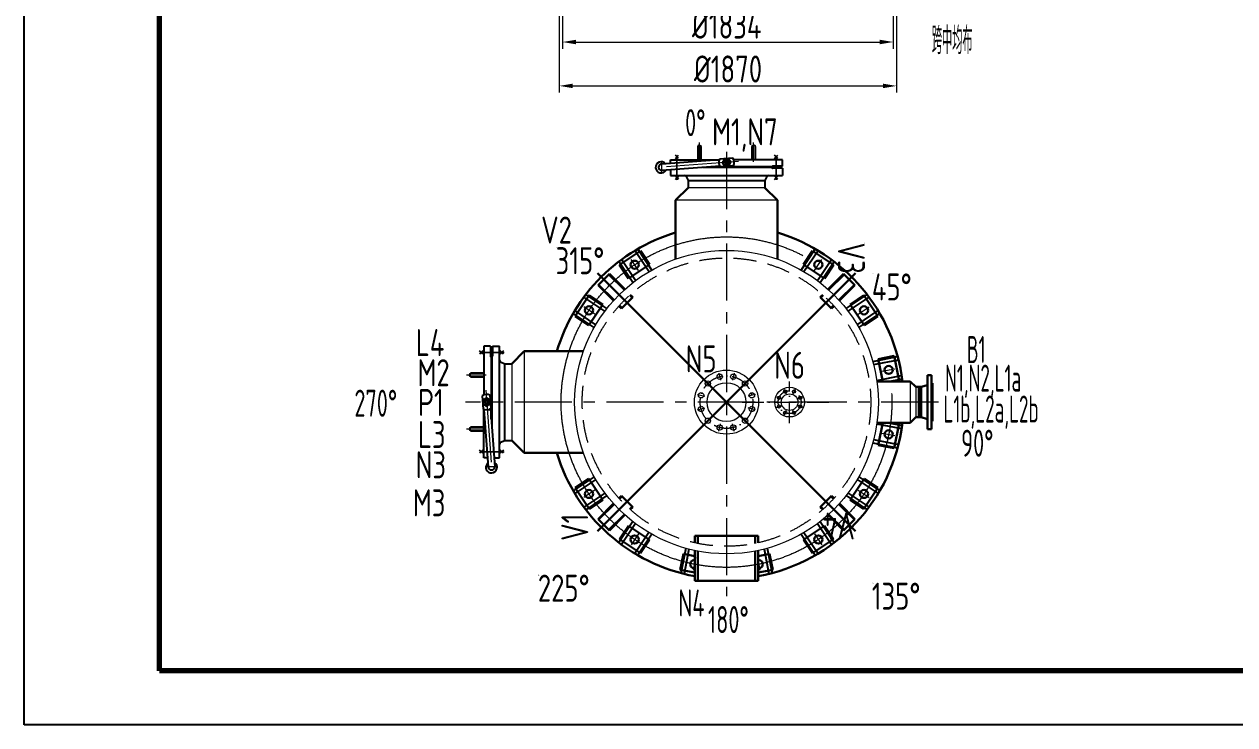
# Model space of a CAD drawing. Header units: millimetres. Extents: x -750 to 17070, y -300 to 24930.
# Drawn here: x -750 to 5963, y -300 to 3588 of the extents above; entities that cross this region are included whole.
import ezdxf

# ---------------------------------------------------------------- set-up
doc = ezdxf.new("R2010")
doc.units = ezdxf.units.MM
doc.header["$LTSCALE"] = 10
for name, pattern in [('ACAD_ISO10W100', [18, 12, -3, 0, -3]), ('CENTER', [50.8, 31.75, -6.35, 6.35, -6.35]), ('DASHDOT-M', [36, 30, -3, 0, -3]), ('DASHDOT-S', [14, 10, -2, 0, -2]), ('DASHED', [19.05, 12.7, -6.35])]:
    doc.linetypes.add(name, pattern=pattern)
doc.layers.get('0').update_dxf_attribs({"lineweight": 30})
for name, color, linetype in [('1', 7, 'Continuous'), ('2', 7, 'Continuous'), ('2细线层', 4, 'Continuous'), ('4虚线层', 6, 'DASHED'), ('4虚线层 @ 1', 6, 'DASHED'), ('4虚线层 @ 30', 6, 'DASHED'), ('CDR_DWG1', 7, 'Continuous')]:
    doc.layers.add(name, color=color, linetype=linetype)
for name, color, linetype, lineweight in [('1轮廓实线层', 7, 'Continuous', 30), ('3中心线层', 1, 'CENTER', 15), ('6文字层', 3, 'Continuous', 15), ('6文字层 @ 30', 3, 'Continuous', 15), ('CDR_DWG3', 1, 'DASHDOT-M', 20), ('图框层', 7, 'Continuous', 70)]:
    doc.layers.add(name, color=color, linetype=linetype, lineweight=lineweight)
doc.styles.add('HZ', font='gbenor.shx', dxfattribs={"width": 0.7, "height": 30, "bigfont": 'gbcbig.shx'})
doc.styles.add('PC_TEXTSTYLE', font='isocp.shx', dxfattribs={"width": 0.8, "bigfont": 'hzfs.shx'})
doc.styles.add('工程字', font='gbenor.shx', dxfattribs={"width": 0.8, "bigfont": 'gbcbig.shx'})
doc.dimstyles.new('ISO-25', dxfattribs={"dimscale": 0, "dimtxt": 5, "dimasz": 2.5, "dimexe": 1.25, "dimexo": 0.625, "dimtad": 1, "dimtxsty": 'PC_TEXTSTYLE', "dimcen": 2.5, "dimclrd": 4, "dimclre": 4, "dimclrt": 3, "dimadec": 0, "dimazin": 0, "dimtfac": 1, "dimtmove": 0, "dimatfit": 3, "dimfxl": 0, "dimlwd": 15, "dimlwe": 15, "dimarcsym": 0})

# ---------------------------------------------------------------- blocks, each defined once
blk = doc.blocks.new('*D30')
at = {"color": 4, "lineweight": 15}
for p, q in [((2234.8, 3890.3), (2234.8, 3451.6)), ((4068.8, 3890.3), (4068.8, 3451.6)), ((2309.8, 3489.1), (3993.8, 3489.1))]:
    blk.add_line(p, q, dxfattribs=at)
at = {"color": 4}
for points in [[(2309.8, 3501.6), (2309.8, 3476.6), (2234.8, 3489.1)], [(3993.8, 3476.6), (3993.8, 3501.6), (4068.8, 3489.1)]]:
    blk.add_solid(points, dxfattribs=at)
at = {"layer": 'Defpoints', "color": 0}
for p in [(2234.8, 3909), (4068.8, 3909), (4068.8, 3489.1)]:
    blk.add_point(p, dxfattribs=at)
at = {"color": 3, "insert": (3145.7, 3582.8), "char_height": 150, "attachment_point": 5, "style": 'PC_TEXTSTYLE'}
blk.add_mtext('%%c1834', dxfattribs=at)
blk = doc.blocks.new('*D31')
at = {"color": 4, "lineweight": 15}
for p, q in [((2216.8, 3908), (2216.8, 3208)), ((4086.8, 3908), (4086.8, 3208)), ((2291.8, 3245.5), (4011.8, 3245.5))]:
    blk.add_line(p, q, dxfattribs=at)
at = {"color": 4}
for points in [[(2291.8, 3258), (2291.8, 3233), (2216.8, 3245.5)], [(4011.8, 3233), (4011.8, 3258), (4086.8, 3245.5)]]:
    blk.add_solid(points, dxfattribs=at)
at = {"layer": 'Defpoints', "color": 0}
for p in [(2216.8, 3926.7), (4086.8, 3926.7), (4086.8, 3245.5)]:
    blk.add_point(p, dxfattribs=at)
at = {"color": 3, "insert": (3152.6, 3339.2), "char_height": 150, "attachment_point": 5, "style": 'PC_TEXTSTYLE'}
blk.add_mtext('%%c1870', dxfattribs=at)
blk = doc.blocks.new('*U23')
at = {"layer": '2细线层'}
for p, q in [((-750, -300), (-750, 24930)), ((17070, -300), (-750, -300))]:
    blk.add_line(p, q, dxfattribs=at)
at = {"layer": '图框层'}
for p, q in [((0, 0), (0, 24630)), ((16770, 0), (0, 0))]:
    blk.add_line(p, q, dxfattribs=at)
blk = doc.blocks.new('*U191')
at = {"layer": '4虚线层 @ 1', "insert": (2116.4, 2520.4), "char_height": 5, "attachment_point": 1, "style": 'PC_TEXTSTYLE'}
blk.add_mtext_dynamic_manual_height_columns('{\\Fisocp,hzfs|c134;\\C3;V2}', width=152.215, gutter_width=750, heights=[0], dxfattribs=at)
at = {"layer": '4虚线层 @ 30', "insert": (2116.4, 2520.4), "char_height": 150, "attachment_point": 1, "style": 'PC_TEXTSTYLE'}
blk.add_mtext_dynamic_manual_height_columns('{\\Fisocp,hzfs|c134;\\C3;V2}', width=4566.444, gutter_width=22500, heights=[0], dxfattribs=at)
blk = doc.blocks.new('*U192')
at = {"layer": '4虚线层 @ 1', "insert": (2227.8, 720.8), "char_height": 5, "attachment_point": 1, "rotation": 90, "style": 'PC_TEXTSTYLE'}
blk.add_mtext_dynamic_manual_height_columns('{\\Fisocp,hzfs|c134;\\C3;V1}', width=152.215, gutter_width=750, heights=[0], dxfattribs=at)
at = {"layer": '4虚线层 @ 30', "insert": (2227.8, 720.8), "char_height": 150, "attachment_point": 1, "rotation": 90, "style": 'PC_TEXTSTYLE'}
blk.add_mtext_dynamic_manual_height_columns('{\\Fisocp,hzfs|c134;\\C3;V1}', width=4566.444, gutter_width=22500, heights=[0], dxfattribs=at)
blk = doc.blocks.new('*U193')
at = {"layer": '4虚线层 @ 1', "insert": (3856.2, 728.3), "char_height": 5, "attachment_point": 1, "rotation": 180, "style": 'PC_TEXTSTYLE'}
blk.add_mtext_dynamic_manual_height_columns('{\\Fisocp,hzfs|c134;\\C3;V4}', width=152.215, gutter_width=750, heights=[0], dxfattribs=at)
at = {"layer": '4虚线层 @ 30', "insert": (3856.2, 728.3), "char_height": 150, "attachment_point": 1, "rotation": 180, "style": 'PC_TEXTSTYLE'}
blk.add_mtext_dynamic_manual_height_columns('{\\Fisocp,hzfs|c134;\\C3;V4}', width=4566.444, gutter_width=22500, heights=[0], dxfattribs=at)
blk = doc.blocks.new('*U194')
at = {"layer": '4虚线层 @ 1', "insert": (3911.3, 2375.9), "char_height": 5, "attachment_point": 1, "rotation": 270, "style": 'PC_TEXTSTYLE'}
blk.add_mtext_dynamic_manual_height_columns('{\\Fisocp,hzfs|c134;\\C3;V3}', width=152.215, gutter_width=750, heights=[0], dxfattribs=at)
at = {"layer": '4虚线层 @ 30', "insert": (3911.3, 2375.9), "char_height": 150, "attachment_point": 1, "rotation": 270, "style": 'PC_TEXTSTYLE'}
blk.add_mtext_dynamic_manual_height_columns('{\\Fisocp,hzfs|c134;\\C3;V3}', width=4566.444, gutter_width=22500, heights=[0], dxfattribs=at)
blk = doc.blocks.new('*U195')
at = {"layer": '4虚线层 @ 1', "insert": (3950, 2204.8), "char_height": 5, "attachment_point": 1, "style": 'PC_TEXTSTYLE'}
blk.add_mtext_dynamic_manual_height_columns('{\\Fisocp,hzfs|c134;\\C3;45°}', width=62.844, gutter_width=750, heights=[0], dxfattribs=at)
at = {"layer": '4虚线层 @ 30', "insert": (3950, 2204.8), "char_height": 150, "attachment_point": 1, "style": 'PC_TEXTSTYLE'}
blk.add_mtext_dynamic_manual_height_columns('{\\Fisocp,hzfs|c134;\\C3;45°}', width=1885.308, gutter_width=22500, heights=[0], dxfattribs=at)
blk = doc.blocks.new('*U196')
at = {"layer": '4虚线层 @ 1', "insert": (3949.8, 488.8), "char_height": 5, "attachment_point": 1, "style": 'PC_TEXTSTYLE'}
blk.add_mtext_dynamic_manual_height_columns('{\\Fisocp,hzfs|c134;\\C3;135°}', width=62.844, gutter_width=750, heights=[0], dxfattribs=at)
at = {"layer": '4虚线层 @ 30', "insert": (3949.8, 488.8), "char_height": 150, "attachment_point": 1, "style": 'PC_TEXTSTYLE'}
blk.add_mtext_dynamic_manual_height_columns('{\\Fisocp,hzfs|c134;\\C3;135°}', width=1885.308, gutter_width=22500, heights=[0], dxfattribs=at)
blk = doc.blocks.new('*U197')
at = {"layer": '4虚线层 @ 1', "insert": (2098.1, 533.3), "char_height": 5, "attachment_point": 1, "style": 'PC_TEXTSTYLE'}
blk.add_mtext_dynamic_manual_height_columns('{\\Fisocp,hzfs|c134;\\C3;225°}', width=62.844, gutter_width=750, heights=[0], dxfattribs=at)
at = {"layer": '4虚线层 @ 30', "insert": (2098.1, 533.3), "char_height": 150, "attachment_point": 1, "style": 'PC_TEXTSTYLE'}
blk.add_mtext_dynamic_manual_height_columns('{\\Fisocp,hzfs|c134;\\C3;225°}', width=1885.308, gutter_width=22500, heights=[0], dxfattribs=at)
blk = doc.blocks.new('*U198')
at = {"layer": '4虚线层 @ 1', "insert": (2196.9, 2350.4), "char_height": 5, "attachment_point": 1, "style": 'PC_TEXTSTYLE'}
blk.add_mtext_dynamic_manual_height_columns('{\\Fisocp,hzfs|c134;\\C3;315°}', width=62.844, gutter_width=750, heights=[0], dxfattribs=at)
at = {"layer": '4虚线层 @ 30', "insert": (2196.9, 2350.4), "char_height": 150, "attachment_point": 1, "style": 'PC_TEXTSTYLE'}
blk.add_mtext_dynamic_manual_height_columns('{\\Fisocp,hzfs|c134;\\C3;315°}', width=1885.308, gutter_width=22500, heights=[0], dxfattribs=at)

msp = doc.modelspace()

# ---------------------------------------------------------------- linework, layer by layer
for p, q in [((2931.217, 2680.643), (2862.217, 2611.643)), ((3357.217, 2680.643), (3426.217, 2611.643)), ((2862.217, 2284.05), (2862.217, 2611.643)), ((3426.217, 2283.982), (3426.217, 2611.643)), ((2495.351, 2202.346), (2432.418, 2139.414)), ((2492.522, 2199.518), (2578.064, 2113.976)), ((2495.351, 2202.346), (2581.036, 2116.661)), ((3792.892, 2202.346), (3707.207, 2116.661)), ((3795.72, 2199.518), (3710.178, 2113.976)), ((3855.824, 2139.414), (3792.892, 2202.346)), ((2432.418, 2139.414), (2518.103, 2053.729)), ((2435.247, 2142.242), (2520.788, 2056.7)), ((2607.799, 2084.241), (2621.216, 2070.824)), ((2610.778, 2086.919), (2624.044, 2073.653)), ((3677.464, 2086.919), (3664.198, 2073.653)), ((3680.443, 2084.241), (3667.027, 2070.824)), ((3852.996, 2142.242), (3767.454, 2056.7)), ((3855.824, 2139.414), (3770.139, 2053.729)), ((2547.845, 2023.986), (2561.112, 2010.72)), ((2550.523, 2026.965), (2563.94, 2013.549)), ((2624.044, 2073.653), (2561.112, 2010.72)), ((3727.131, 2010.72), (3664.198, 2073.653)), ((3737.719, 2026.965), (3724.302, 2013.549)), ((3740.397, 2023.986), (3727.131, 2010.72)), ((1954.121, 1703.739), (2023.121, 1772.739)), ((2350.783, 1772.739), (2023.121, 1772.739)), ((4223.121, 1574.793), (4193.471, 1574.793)), ((4163.121, 1376.143), (3978.3, 1376.143)), ((4223.121, 1406.493), (4193.471, 1406.493)), ((1954.121, 1277.739), (2023.121, 1208.739)), ((2350.714, 1208.739), (2023.121, 1208.739)), ((2547.845, 957.3), (2561.112, 970.566)), ((2550.523, 954.321), (2563.94, 967.738)), ((2561.112, 970.566), (2624.044, 907.634)), ((3664.198, 907.634), (3727.131, 970.566)), ((3737.719, 954.321), (3724.302, 967.738)), ((3740.397, 957.3), (3727.131, 970.566)), ((2432.418, 841.873), (2518.103, 927.558)), ((2435.247, 839.044), (2520.788, 924.586)), ((2607.799, 897.045), (2621.216, 910.462)), ((2610.778, 894.367), (2624.044, 907.634)), ((3677.464, 894.367), (3664.198, 907.634)), ((3680.443, 897.045), (3667.027, 910.462)), ((3852.996, 839.044), (3767.454, 924.586)), ((3855.824, 841.873), (3770.139, 927.558)), ((2432.418, 841.873), (2495.351, 778.94)), ((2492.522, 781.769), (2578.064, 867.311)), ((2495.351, 778.94), (2581.036, 864.625)), ((3792.892, 778.94), (3707.207, 864.625)), ((3795.72, 781.769), (3710.178, 867.311)), ((3792.892, 778.94), (3855.824, 841.873)), ((2969.121, 748.643), (2969.121, 710.018)), ((3144.121, 748.643), (2969.121, 748.643)), ((2985.121, 748.643), (2985.121, 706.603)), ((3319.121, 748.643), (3144.121, 748.643)), ((3303.121, 748.643), (3303.121, 706.603)), ((3319.121, 748.643), (3319.121, 710.018)), ((2969.121, 667.03), (2969.121, 498.643)), ((2985.121, 663.792), (2985.121, 498.643)), ((3303.121, 663.792), (3303.121, 498.643)), ((3319.121, 667.03), (3319.121, 498.643)), ((3144.121, 498.643), (2969.121, 498.643)), ((3319.121, 498.643), (3144.121, 498.643))]:
    msp.add_line(p, q)
at = {"layer": '1'}
for p, q in [((3360.001, 2795.643), (3363.001, 2792.643)), ((3363.216, 2795.643), (3360.216, 2792.643)), ((3364.491, 2795.643), (3367.491, 2792.643)), ((3367.706, 2795.643), (3364.706, 2792.643)), ((3368.982, 2795.643), (3371.982, 2792.643)), ((3372.197, 2795.643), (3369.197, 2792.643)), ((3373.472, 2795.643), (3376.472, 2792.643)), ((3376.687, 2795.643), (3373.687, 2792.643)), ((3377.962, 2795.643), (3380.962, 2792.643)), ((3381.177, 2795.643), (3378.177, 2792.643)), ((3382.452, 2795.643), (3385.452, 2792.643)), ((3385.667, 2795.643), (3382.667, 2792.643)), ((3386.942, 2795.643), (3389.942, 2792.643)), ((3390.157, 2795.643), (3387.157, 2792.643)), ((3391.432, 2795.643), (3394.432, 2792.643)), ((3394.647, 2795.643), (3391.647, 2792.643)), ((3395.922, 2795.643), (3396.717, 2794.848)), ((3396.717, 2793.223), (3396.137, 2792.643)), ((3396.717, 2792.643), (3396.717, 2795.643)), ((1842.121, 1743.239), (1839.121, 1743.239)), ((1839.121, 1742.444), (1839.916, 1743.239)), ((1839.121, 1741.169), (1842.121, 1738.169)), ((1839.121, 1737.954), (1842.121, 1740.954)), ((1839.121, 1736.679), (1842.121, 1733.679)), ((1839.121, 1733.464), (1842.121, 1736.464)), ((1839.121, 1732.189), (1842.121, 1729.189)), ((1839.121, 1728.974), (1842.121, 1731.974)), ((1839.121, 1727.699), (1842.121, 1724.699)), ((1839.121, 1724.484), (1842.121, 1727.484)), ((1839.121, 1723.209), (1842.121, 1720.209)), ((1839.121, 1719.994), (1842.121, 1722.994)), ((1839.121, 1718.719), (1842.121, 1715.719)), ((1839.121, 1715.504), (1842.121, 1718.504)), ((1839.121, 1714.228), (1842.121, 1711.228)), ((1839.121, 1711.013), (1842.121, 1714.013)), ((1839.121, 1709.738), (1842.121, 1706.738)), ((1839.121, 1706.523), (1842.121, 1709.523)), ((1841.541, 1743.239), (1842.121, 1742.659))]:
    msp.add_line(p, q, dxfattribs=at)
for centre in [(3144.512, 2820.983), (1813.782, 1491.034)]:
    msp.add_circle(centre, 9, dxfattribs=at)
at = {"layer": '1轮廓实线层', "lineweight": 15}
for p, q in [((3357.217, 2680.643), (2931.217, 2680.643)), ((3426.217, 2611.643), (2862.217, 2611.643)), ((2023.121, 1772.739), (2023.121, 1208.739)), ((1954.121, 1703.739), (1954.121, 1277.739)), ((4163.121, 1605.143), (4163.121, 1376.143)), ((4193.471, 1574.793), (4193.471, 1406.493))]:
    msp.add_line(p, q, dxfattribs=at)
at = {"layer": '1轮廓实线层', "ltscale": 15}
for p, q in [((2667.865, 2329.407), (2551.46, 2251.627)), ((2717.867, 2254.575), (2667.865, 2329.407)), ((3570.375, 2254.575), (3620.377, 2329.407)), ((3736.783, 2251.627), (3620.377, 2329.407)), ((2601.461, 2176.795), (2551.46, 2251.627)), ((2601.461, 2176.795), (2551.46, 2251.627)), ((2717.867, 2254.575), (2601.461, 2176.795)), ((3686.781, 2176.795), (3570.375, 2254.575)), ((3686.781, 2176.795), (3736.783, 2251.627)), ((2383.137, 2083.305), (2305.357, 1966.899)), ((2457.97, 2033.303), (2383.137, 2083.305)), ((3830.273, 2033.303), (3905.105, 2083.305)), ((3982.885, 1966.899), (3905.105, 2083.305)), ((2457.97, 2033.303), (2380.19, 1916.898)), ((3908.053, 1916.898), (3830.273, 2033.303)), ((2380.19, 1916.898), (2305.357, 1966.899)), ((3908.053, 1916.898), (3982.885, 1966.899)), ((3985.71, 1729.417), (4073.98, 1746.975)), ((4101.293, 1609.665), (4073.98, 1746.975)), ((4010.429, 1605.143), (3985.71, 1729.417)), ((4078.56, 1605.143), (4101.293, 1609.665)), ((3985.71, 1251.869), (4010.429, 1376.143)), ((4073.98, 1234.311), (4101.293, 1371.621)), ((4078.56, 1376.143), (4101.293, 1371.621)), ((3985.71, 1251.869), (4073.98, 1234.311)), ((2380.19, 1064.389), (2305.357, 1014.387)), ((2305.357, 1014.387), (2383.137, 897.982)), ((2380.19, 1064.389), (2457.97, 947.983)), ((3830.273, 947.983), (3908.053, 1064.389)), ((3905.105, 897.982), (3982.885, 1014.387)), ((3908.053, 1064.389), (3982.885, 1014.387)), ((2457.97, 947.983), (2383.137, 897.982)), ((3830.273, 947.983), (3905.105, 897.982)), ((2601.461, 804.492), (2551.46, 729.659)), ((2601.461, 804.492), (2717.867, 726.712)), ((3570.375, 726.712), (3686.781, 804.492)), ((3686.781, 804.492), (3736.783, 729.659)), ((2551.46, 729.659), (2667.865, 651.879)), ((2717.867, 726.712), (2667.865, 651.879)), ((3570.375, 726.712), (3620.377, 651.879)), ((3620.377, 651.879), (3736.783, 729.659)), ((2905.347, 649.055), (2887.789, 560.784)), ((2905.347, 649.055), (2969.121, 636.369)), ((3319.121, 636.369), (3382.895, 649.055)), ((3382.895, 649.055), (3400.453, 560.784)), ((2887.789, 560.784), (2969.121, 544.606)), ((3319.121, 544.606), (3400.453, 560.784))]:
    msp.add_line(p, q, dxfattribs=at)
at = {"layer": '1轮廓实线层', "color": 1, "linetype": 'ACAD_ISO10W100', "lineweight": 15}
for p, q in [((3100.963, 1651.711), (3111.704, 1611.625)), ((3187.279, 1651.711), (3176.538, 1611.625)), ((3026.211, 1608.553), (3055.556, 1579.208)), ((3262.031, 1608.553), (3232.686, 1579.208)), ((3464.08, 1563.168), (3475.561, 1535.451)), ((3494.121, 1373.358), (3494.121, 1605.981)), ((3524.162, 1563.168), (3512.681, 1535.451)), ((2983.053, 1533.801), (3023.139, 1523.06)), ((3231.621, 1490.643), (3756.621, 1490.643)), ((3305.189, 1533.801), (3265.103, 1523.06)), ((3421.597, 1520.684), (3449.313, 1509.203)), ((3566.646, 1520.684), (3538.929, 1509.203)), ((2983.053, 1447.485), (3023.139, 1458.226)), ((3305.189, 1447.485), (3265.103, 1458.226)), ((3421.597, 1460.603), (3449.313, 1472.083)), ((3464.08, 1418.119), (3475.561, 1445.835)), ((3524.162, 1418.119), (3512.681, 1445.835)), ((3566.646, 1460.603), (3538.929, 1472.083)), ((3026.211, 1372.733), (3055.556, 1402.078)), ((3100.963, 1329.575), (3111.704, 1369.661)), ((3187.279, 1329.575), (3176.538, 1369.661)), ((3262.031, 1372.733), (3232.686, 1402.078))]:
    msp.add_line(p, q, dxfattribs=at)
at = {"layer": '1轮廓实线层'}
for p, q in [((4281.621, 1640.643), (4258.121, 1640.643)), ((4258.121, 1640.643), (4258.121, 1340.643)), ((4281.621, 1640.643), (4281.621, 1340.643)), ((4163.121, 1605.143), (3978.3, 1605.143)), ((4163.121, 1605.143), (4193.471, 1574.793)), ((4211.121, 1574.793), (4211.121, 1406.493)), ((4223.121, 1574.793), (4258.121, 1585.643)), ((4223.121, 1573.579), (4223.121, 1406.796)), ((4286.121, 1596.143), (4281.621, 1596.143)), ((4286.121, 1596.143), (4286.121, 1385.143)), ((4163.121, 1376.143), (4193.471, 1406.493)), ((4223.121, 1406.493), (4258.121, 1395.643)), ((4286.121, 1385.143), (4281.621, 1385.143)), ((4281.621, 1340.643), (4258.121, 1340.643))]:
    msp.add_line(p, q, dxfattribs=at)
at = {"layer": '1轮廓实线层', "lineweight": 15}
for centre, radius in [((3144.121, 1490.643), 842), ((3144.121, 1490.643), 177.5), ((3144.121, 1490.643), 177.5), ((3106.334, 1631.668), 14.75), ((3181.909, 1631.668), 14.75), ((3040.884, 1593.881), 14.75), ((3144.121, 1490.643), 108), ((3247.359, 1593.881), 14.75), ((3494.121, 1490.643), 82.5), ((3494.121, 1490.643), 82.5), ((3469.821, 1549.31), 9), ((3518.421, 1549.31), 9), ((3003.096, 1528.431), 14.75), ((3285.146, 1528.431), 14.75), ((3435.455, 1514.944), 9), ((3494.121, 1490.643), 46), ((3552.787, 1514.944), 9), ((3003.096, 1452.856), 14.75), ((3285.146, 1452.856), 14.75), ((3435.455, 1466.343), 9), ((3469.821, 1431.977), 9), ((3518.421, 1431.977), 9), ((3552.787, 1466.343), 9), ((3040.884, 1387.406), 14.75), ((3106.334, 1349.618), 14.75), ((3181.909, 1349.618), 14.75), ((3247.359, 1387.406), 14.75)]:
    msp.add_circle(centre, radius, dxfattribs=at)
at = {"layer": '1轮廓实线层', "ltscale": 15}
for centre in [(2634.663, 2253.101), (3653.579, 2253.101), (2381.663, 2000.101), (3906.579, 2000.101), (4043.501, 1669.541), (4043.501, 1311.745), (2381.663, 981.185), (3906.579, 981.185), (2634.663, 728.186), (3653.579, 728.186)]:
    msp.add_circle(centre, 22.5, dxfattribs=at)
at = {"layer": '1轮廓实线层', "color": 1, "linetype": 'ACAD_ISO10W100', "lineweight": 15}
for centre, radius in [((3144.121, 1490.643), 146), ((3494.121, 1490.643), 63.5)]:
    msp.add_circle(centre, radius, dxfattribs=at)
at = {"layer": '1轮廓实线层', "ltscale": 15}
for centre, radius, start, end in [((3144.121, 1490.643), 982, 106.6827065, 163.3056135), ((3144.121, 1490.643), 982, 6.6958487, 73.3056135), ((3144.121, 1490.643), 982, 280.2653831, 353.3041513), ((3144.121, 1490.643), 982, 196.6827065, 259.7346169), ((2965.223, 591.263), 22.5, 80.0239399, 279.9760601), ((3323.019, 591.263), 22.5, 260.0239399, 99.9760601), ((3323.019, 591.263), 22.5, 260.0239399, 99.9760601)]:
    msp.add_arc(centre, radius, start, end, dxfattribs=at)
at = {"layer": '2'}
for p, q in [((3179.363, 2844.568), (3105.854, 2839.049)), ((3182.549, 2802.127), (3109.04, 2796.608)), ((1790.196, 1525.885), (1795.715, 1452.376)), ((1832.637, 1529.071), (1838.156, 1455.562))]:
    msp.add_line(p, q, dxfattribs=at)
for points in [[(3132.397, 2839.225), (3122.645, 2819.009), (3135.277, 2800.455), (3157.661, 2802.118), (3167.412, 2822.334), (3154.781, 2840.887)], [(1795.54, 1478.919), (1815.756, 1469.167), (1834.309, 1481.799), (1832.646, 1504.183), (1812.43, 1513.935), (1793.877, 1501.303)]]:
    msp.add_lwpolyline(points, close=True, dxfattribs=at)
for centre, radius in [((3144.512, 2820.983), 19.69), ((3144.512, 2820.983), 10), ((1813.782, 1491.034), 19.69), ((1813.782, 1491.034), 10)]:
    msp.add_circle(centre, radius, dxfattribs=at)
for centre, start, end in [((3144.201, 2820.588), 154.2938397, 214.2938397), ((3144.201, 2820.588), 334.2938397, 34.2938397), ((1814.176, 1490.723), 64.2938397, 124.2938397), ((1814.176, 1490.723), 244.2938397, 304.2938397)]:
    msp.add_arc(centre, 42.56, start, end, dxfattribs=at)
at = {"layer": '3中心线层', "lineweight": 15}
for p, q in [((3144.121, 2879.229), (3144.121, 413.3)), ((4319.412, 1490.643), (1697.285, 1490.643))]:
    msp.add_line(p, q, dxfattribs=at)
at = {"layer": '3中心线层', "ltscale": 15}
for p, q in [((2655.97, 2221.213), (2615.55, 2281.706)), ((3632.272, 2221.213), (3672.693, 2281.706)), ((2413.552, 1978.794), (2353.058, 2019.215)), ((3874.691, 1978.794), (3935.184, 2019.215)), ((4005.887, 1662.059), (4077.244, 1676.253)), ((4005.887, 1319.227), (4077.244, 1305.034)), ((2413.552, 1002.492), (2353.058, 962.072)), ((3874.691, 1002.492), (3935.184, 962.072)), ((2655.97, 760.074), (2615.55, 699.58)), ((3632.272, 760.074), (3672.693, 699.58)), ((2972.705, 628.878), (2958.511, 557.521)), ((3315.537, 628.878), (3329.731, 557.521)), ((3315.537, 628.878), (3329.731, 557.521))]:
    msp.add_line(p, q, dxfattribs=at)
at = {"layer": '3中心线层', "lineweight": 30, "ltscale": 15}
for q in [(2428.119, 2206.645), (3860.123, 2206.645), (2428.119, 774.641), (3860.123, 774.641)]:
    msp.add_line((3144.121, 1490.643), q, dxfattribs=at)
at = {"layer": '3中心线层', "ltscale": 15}
msp.add_circle((3144.121, 1490.643), 917, dxfattribs=at)
at = {"layer": '4虚线层', "ltscale": 15}
for p, q in [((2714.416, 2214.741), (2636.54, 2331.289)), ((2730.025, 2223.779), (2652.058, 2340.465)), ((3558.217, 2223.779), (3636.185, 2340.465)), ((3573.827, 2214.741), (3651.702, 2331.289)), ((2625.26, 2153.777), (2547.292, 2270.463)), ((2625.26, 2153.777), (2547.292, 2270.463)), ((2639.583, 2164.739), (2561.708, 2281.288)), ((3648.659, 2164.739), (3726.534, 2281.288)), ((3662.983, 2153.777), (3740.95, 2270.463)), ((2480.987, 2009.505), (2364.301, 2087.472)), ((3807.255, 2009.505), (3923.941, 2087.472)), ((2470.025, 1995.181), (2353.476, 2073.056)), ((3818.217, 1995.181), (3934.766, 2073.056)), ((2410.985, 1904.739), (2294.299, 1982.707)), ((2420.024, 1920.349), (2303.475, 1998.224)), ((3868.219, 1920.349), (3984.767, 1998.224)), ((3877.257, 1904.739), (3993.943, 1982.707)), ((3955.337, 1716.238), (4092.977, 1743.617)), ((3959.983, 1698.81), (4097.461, 1726.156)), ((3977.541, 1610.539), (4115.02, 1637.885)), ((4042.679, 1605.143), (4117.559, 1620.038)), ((3977.541, 1370.747), (4115.02, 1343.401)), ((4042.679, 1376.143), (4117.559, 1361.249)), ((3959.983, 1282.477), (4097.461, 1255.13)), ((3955.337, 1265.048), (4092.977, 1237.67)), ((2410.985, 1076.547), (2294.299, 998.58)), ((3877.257, 1076.547), (3993.943, 998.58)), ((2420.024, 1060.938), (2303.475, 983.062)), ((3868.219, 1060.938), (3984.767, 983.062)), ((2470.025, 986.105), (2353.476, 908.23)), ((2480.987, 971.782), (2364.301, 893.814)), ((3807.255, 971.782), (3923.941, 893.814)), ((3818.217, 986.105), (3934.766, 908.23)), ((2625.26, 827.509), (2547.292, 710.823)), ((2639.583, 816.547), (2561.708, 699.998)), ((3648.659, 816.547), (3726.534, 699.998)), ((3662.983, 827.509), (3740.95, 710.823)), ((2714.416, 766.546), (2636.54, 649.997)), ((2730.025, 757.507), (2652.058, 640.821)), ((3558.217, 757.507), (3636.185, 640.821)), ((3573.827, 766.546), (3651.702, 649.997)), ((2918.526, 679.427), (2891.148, 541.787)), ((2935.954, 674.781), (2908.608, 537.303)), ((3352.288, 674.781), (3379.634, 537.303)), ((3369.716, 679.427), (3397.095, 541.787))]:
    msp.add_line(p, q, dxfattribs=at)
at = {"layer": '4虚线层', "linetype": 'DASHED', "lineweight": 15}
msp.add_circle((3144.121, 1490.643), 800, dxfattribs=at)
at = {"layer": 'CDR_DWG1'}
for p, q in [((2984.285, 2907.601), (2984.285, 2835.643)), ((3004.275, 2835.643), (3004.275, 2907.601)), ((3284.159, 2907.601), (3284.159, 2835.643)), ((3304.149, 2835.643), (3304.149, 2907.601)), ((3101.973, 2835.548), (2785.82, 2811.955)), ((2834.217, 2835.643), (3104.393, 2835.643)), ((2834.217, 2815.566), (2834.217, 2835.643)), ((2877.908, 2841.922), (2860.526, 2860.873)), ((2860.526, 2841.922), (2877.908, 2860.873)), ((3454.217, 2835.643), (3184.01, 2835.643)), ((3427.908, 2841.922), (3410.526, 2860.873)), ((3410.526, 2841.922), (3427.908, 2860.873)), ((3454.217, 2799.643), (3454.217, 2835.643)), ((3107.049, 2799.827), (2785.82, 2775.855)), ((2834.217, 2779.466), (2834.217, 2748.643)), ((3396.717, 2792.643), (3010.786, 2792.643)), ((3050.986, 2795.643), (3144.217, 2795.643)), ((3050.986, 2795.643), (3144.217, 2795.643)), ((3396.717, 2795.643), (3144.217, 2795.643)), ((3396.717, 2795.643), (3144.217, 2795.643)), ((3396.717, 2795.643), (3396.717, 2796.643)), ((3396.717, 2792.643), (3396.717, 2791.643)), ((3454.217, 2799.643), (3399.717, 2799.643)), ((3454.217, 2788.643), (3399.717, 2788.643)), ((3454.217, 2788.643), (3454.217, 2748.643)), ((2834.217, 2748.643), (3454.217, 2748.643)), ((2860.526, 2726.591), (2877.908, 2745.542)), ((2877.908, 2726.591), (2860.526, 2745.542)), ((2921.064, 2743.662), (2931.217, 2720.109)), ((2931.217, 2720.109), (2931.217, 2680.643)), ((2931.217, 2720.109), (3357.217, 2720.109)), ((3367.37, 2743.662), (3357.217, 2720.109)), ((3357.217, 2720.109), (3357.217, 2680.643)), ((3410.526, 2726.591), (3427.908, 2745.542)), ((3427.908, 2726.591), (3410.526, 2745.542)), ((1792.842, 1774.43), (1773.891, 1757.048)), ((1792.842, 1757.048), (1773.891, 1774.43)), ((1799.121, 1800.739), (1799.121, 1530.532)), ((1835.121, 1800.739), (1799.121, 1800.739)), ((1835.121, 1800.739), (1835.121, 1746.239)), ((1846.121, 1800.739), (1886.121, 1800.739)), ((1846.121, 1800.739), (1846.121, 1746.239)), ((1886.121, 1180.739), (1886.121, 1800.739)), ((1908.173, 1757.048), (1889.222, 1774.43)), ((1908.173, 1774.43), (1889.222, 1757.048)), ((1839.121, 1743.239), (1838.121, 1743.239)), ((1839.121, 1743.239), (1839.121, 1490.739)), ((1839.121, 1743.239), (1839.121, 1490.739)), ((1842.121, 1743.239), (1842.121, 1357.308)), ((1842.121, 1743.239), (1843.121, 1743.239)), ((1891.102, 1713.892), (1914.655, 1703.739)), ((1914.655, 1277.739), (1914.655, 1703.739)), ((1914.655, 1703.739), (1954.121, 1703.739)), ((1799.121, 1650.671), (1727.164, 1650.671)), ((1727.164, 1630.681), (1799.121, 1630.681)), ((1839.121, 1397.508), (1839.121, 1490.739)), ((1839.121, 1397.508), (1839.121, 1490.739)), ((1799.121, 1180.739), (1799.121, 1450.915)), ((1799.216, 1448.495), (1822.81, 1132.342)), ((1834.937, 1453.571), (1858.91, 1132.342)), ((1799.121, 1350.797), (1727.164, 1350.797)), ((1727.164, 1330.807), (1799.121, 1330.807)), ((1891.102, 1267.586), (1914.655, 1277.739)), ((1914.655, 1277.739), (1954.121, 1277.739)), ((1792.842, 1224.43), (1773.891, 1207.048)), ((1792.842, 1207.048), (1773.891, 1224.43)), ((1908.173, 1207.048), (1889.222, 1224.43)), ((1908.173, 1224.43), (1889.222, 1207.048)), ((1819.198, 1180.739), (1799.121, 1180.739)), ((1855.298, 1180.739), (1886.121, 1180.739))]:
    msp.add_line(p, q, dxfattribs=at)
for centre, radius, start, end in [((2994.28, 2905.592), 10.195, 11.3648769, 168.635123), ((3294.154, 2905.592), 10.195, 11.3648769, 168.635123), ((2782.214, 2793.636), 31.137, 39.563316, 328.9724706), ((2785.82, 2793.905), 18.05, 90, 270), ((3399.717, 2796.643), 3, 90, 180), ((3399.717, 2791.643), 3, 180, 270), ((2910.661, 2735.569), 13.244, 38.2387877, 85.628388), ((3377.772, 2735.569), 13.244, 94.371612, 141.7612123), ((1838.121, 1746.239), 3, 180, 270), ((1843.121, 1746.239), 3, 270, 0), ((1899.195, 1724.295), 13.244, 184.371612, 231.7612123), ((1729.173, 1640.676), 10.195, 101.3648769, 258.635123), ((1729.173, 1340.802), 10.195, 101.3648769, 258.635123), ((1899.195, 1257.184), 13.244, 128.2387877, 175.628388), ((1841.129, 1128.736), 31.137, 129.563316, 58.9724706), ((1840.86, 1132.342), 18.05, 180, 0)]:
    msp.add_arc(centre, radius, start, end, dxfattribs=at)
at = {"layer": 'CDR_DWG3', "linetype": 'DASHDOT-S', "ltscale": 4}
for p, q in [((2994.28, 2823.649), (2994.28, 2931.588)), ((3294.154, 2823.649), (3294.154, 2931.588)), ((3210.34, 2825.585), (2763.515, 2792.24)), ((2785.82, 2761.093), (2785.82, 2828.319)), ((2869.217, 2749.683), (2869.217, 2857.63)), ((2869.217, 2831.603), (2869.217, 2723.656)), ((3419.217, 2749.683), (3419.217, 2857.63)), ((3419.217, 2831.603), (3419.217, 2723.656)), ((1885.081, 1765.739), (1777.134, 1765.739)), ((1803.161, 1765.739), (1911.108, 1765.739)), ((1811.115, 1640.676), (1703.176, 1640.676)), ((1809.179, 1556.862), (1842.524, 1110.037)), ((1811.115, 1340.802), (1703.176, 1340.802)), ((1885.081, 1215.739), (1777.134, 1215.739)), ((1803.161, 1215.739), (1911.108, 1215.739)), ((1873.671, 1132.342), (1806.445, 1132.342))]:
    msp.add_line(p, q, dxfattribs=at)

# ---------------------------------------------------------------- block references
at = {"layer": '4虚线层'}
for name in ['*U191', '*U198', '*U194', '*U195', '*U193', '*U192', '*U197', '*U196']:
    msp.add_blockref(name, (0, 0), dxfattribs=at)
at = {"layer": '图框层'}
msp.add_blockref('*U23', (0, 0), dxfattribs=at)

# ---------------------------------------------------------------- texts
at = {"layer": '4虚线层 @ 30', "char_height": 150, "attachment_point": 1}
for s, width, gutter_width, insert, style in [('{\\W0.5;\\C3;跨中均布}', 770.01301, 750, (4283.323, 3572.055), '工程字'), ('{\\Fisocp,hzfs|c134;\\C3;M1,N7}', 62.84359, 750, (3063.998, 3065.517), 'PC_TEXTSTYLE'), ('{\\Fisocp,hzfs|c134;\\C3;L4}', 62.84359, 750, (1421.108, 1896.161), 'PC_TEXTSTYLE'), ('{\\Fisocp,hzfs|c134;\\C3;N5}', 4.29785, 12.5, (2918.073, 1805.524), 'PC_TEXTSTYLE'), ('{\\Fisocp,hzfs|c134;\\C3;N6}', 62.84359, 750, (3408.472, 1770.1), 'PC_TEXTSTYLE'), ('{\\Fisocp,hzfs|c134;\\C3;M2}', 62.84359, 750, (1430.507, 1728.86), 'PC_TEXTSTYLE'), ('{\\Fisocp,hzfs|c134;\\C3;P1}', 62.84359, 750, (1433.239, 1563.835), 'PC_TEXTSTYLE'), ('{\\Fisocp,hzfs|c134;\\C3;L3}', 62.84359, 750, (1433.148, 1385.779), 'PC_TEXTSTYLE'), ('{\\Fisocp,hzfs|c134;\\C3;N3}', 62.84359, 750, (1420.668, 1217.767), 'PC_TEXTSTYLE'), ('{\\Fisocp,hzfs|c134;\\C3;M3}', 62.84359, 750, (1404.689, 1006.82), 'PC_TEXTSTYLE')]:
    msp.add_mtext_dynamic_manual_height_columns(s, width=width, gutter_width=gutter_width, heights=[0], dxfattribs=dict(at, insert=insert, style=style))
at = {"layer": '6文字层', "lineweight": 15}
for s, style, width, p in [('0%%d', 'PC_TEXTSTYLE', 0.667, (2914.586, 2966.457)), ('B1', 'HZ', 0.6, (4476.771, 1707.725)), ('N1,N2,L1a', 'HZ', 0.6, (4355.863, 1548.686)), ('270%%d', 'PC_TEXTSTYLE', 0.667, (1080.799, 1409.721)), ('L1b,L2a,L2b', 'HZ', 0.6, (4346.84, 1377.485)), ('90%%d', 'PC_TEXTSTYLE', 0.667, (4445.21, 1187.918)), ('N4', 'PC_TEXTSTYLE', 0.667, (2877.297, 300.95)), ('180%%d', 'PC_TEXTSTYLE', 0.667, (3041.479, 208.928))]:
    msp.add_text(s, height=150, dxfattribs=dict(at, style=style, width=width)).set_placement(p)

# ---------------------------------------------------------------- dimensions: what is measured, and where the dimension line sits
at = {"layer": '6文字层 @ 30'}
for base, p1, p2, text, picture, middle in [((4086.821, 3245.472), (2216.821, 3926.744), (4086.821, 3926.744), '%%c1870', '*D31', (3152.612, 3245.472)), ((4068.821, 3489.092), (2234.821, 3909.044), (4068.821, 3909.044), '%%c1834', '*D30', (3145.691, 3489.092))]:
    dim = msp.add_linear_dim(base=base, p1=p1, p2=p2, text=text, dimstyle='ISO-25', override={"dimscale": 30}, dxfattribs=at)
    dim.commit()
    dim.dimension.update_dxf_attribs({"geometry": picture, "text_midpoint": middle, "dimtype": 128})

doc.saveas('drawing.dxf')
